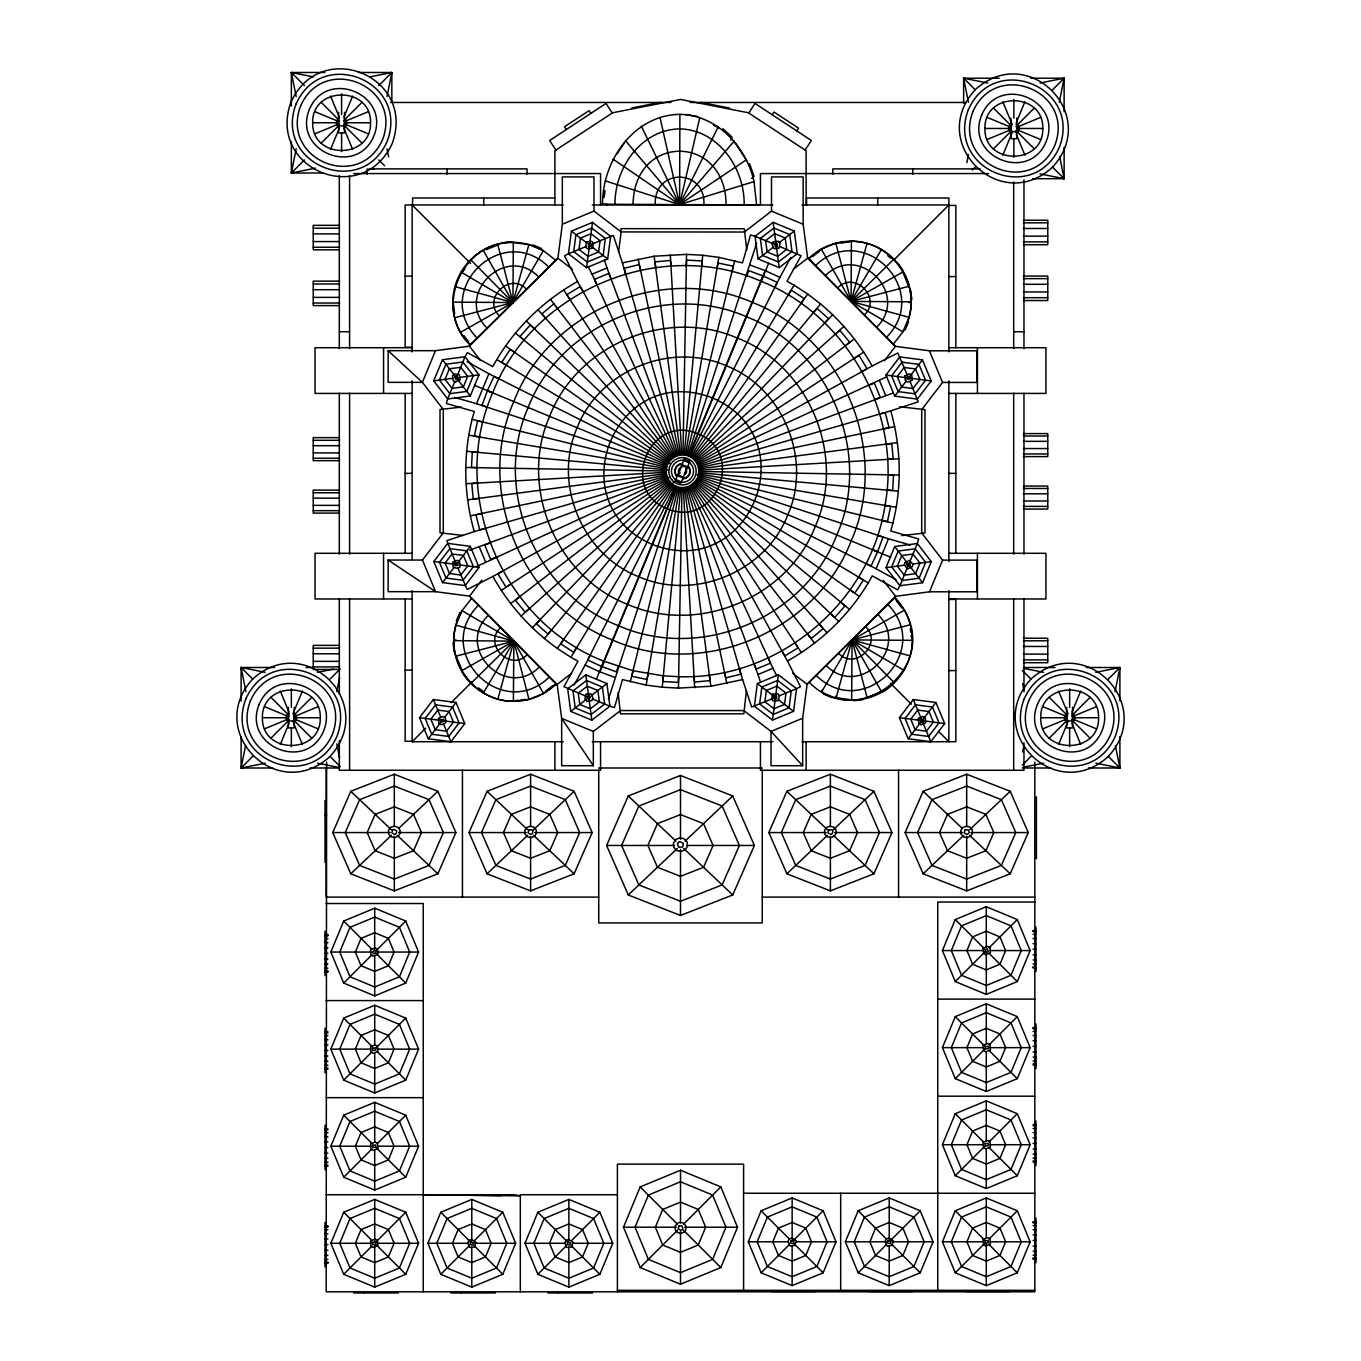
<?xml version="1.0" encoding="UTF-8"?>
<svg xmlns="http://www.w3.org/2000/svg" width="1361" height="1361" viewBox="0 0 1361 1361"><rect width="100%" height="100%" fill="white"/><g stroke="black" fill="none" stroke-linecap="round" stroke-linejoin="round"><path stroke-width="1.5" d="M679.905 114.358C717.196 115.158 746.287 146.699 754.045 181.591L679.581 204.592L679.905 114.358C633.784 114.97 602.14 160.955 602.583 204.218M821.295 249.114L851.05 301.41L909.046 317.351L902.955 331.829L851.05 301.41L851.425 241.254L835.841 243.211L821.295 249.114L808.774 258.607A60.156 60.156 0 0 1 902.955 331.829L893.309 344.214M460.63 332.288L512.927 302.55L513.335 242.394C461.94 240.029 432.56 309.627 470.106 344.809A60.156 60.156 0 0 1 543.362 250.662L555.764 260.308M851.663 700.081L852.071 639.925L904.367 610.187C939.43 669.017 856.307 731.912 809.234 682.167M456.156 624.665C444.69 661.259 475.159 701.715 513.386 701.289L513.88 641.133L462.025 610.647L471.689 598.262M690.163 485.333L787.458 660.97L800.472 686.676L796.542 688.666L793.582 711.31L772.504 720.071L754.368 706.189L757.328 683.545L775.447 697.427L751.663 707.074L742.579 679.598L710.85 686.267L678.458 688.105L682.014 487.357M682.984 455.118L686.522 254.371L654.148 256.225L622.419 262.877L613.335 235.402L589.534 245.048L607.669 258.93L610.63 236.287L592.494 222.404L571.399 231.166L568.456 253.809L564.526 255.8L577.54 281.506L674.835 457.143M470.311 546.339L447.667 543.379L433.785 561.515L442.546 582.61L465.19 585.57L479.072 567.435L470.311 546.339L456.428 564.475L446.765 540.674L474.257 531.607C463.148 492.614 462.791 450.457 474.274 411.498L446.34 403.485L448.024 397.633M590.249 654.93L587.867 660.119L601.851 666.516L604.216 661.327C501.665 621.841 448.296 493.362 492.699 392.853C532.168 290.301 660.646 236.916 761.173 281.319L763.147 275.96L748.737 270.635L746.747 275.994M618.251 666.482L616.261 671.841L601.851 666.516L603.825 661.157L633.018 670.735L663.317 675.839L663.011 681.538L678.356 682.388L678.663 676.689C777.386 680.279 870.377 603.076 885.007 505.39C902.003 413.608 847.597 315.395 760.765 281.149L763.147 275.96L777.131 282.356L774.749 287.545M686.335 265.786L686.642 260.087L701.987 260.938L701.681 266.637M916.974 544.842L918.658 538.99L890.723 530.977C902.207 492.019 901.85 449.862 890.74 410.869L918.233 401.801L910.033 381.522M1034.819 762.177L1034.819 1291.81L326.181 1291.81L326.623 762.177M608.622 705.832L614.474 707.516L622.487 679.581L646.169 685.11L662.263 687.22L680.806 487.289M684.192 455.186L702.735 255.256L718.829 257.365L742.511 262.894L750.523 234.96L756.376 236.644M604.199 197.294L604.965 190.642M607.567 204.626L605.101 204.235M615.002 204.286C614.628 167.998 641.167 129.431 679.854 128.904C718.54 129.805 744.79 168.577 744.178 204.899M633.103 204.371C633.92 133.191 725.804 133.735 726.076 204.813M655.27 204.473C653.671 167.862 705.798 168.169 703.909 204.711M618.575 251.887L621.177 231.914L593.974 211.074L593.974 176.896L562.331 176.896L562.331 224.225L557.908 258.199L469.443 346.17L435.469 350.679L388.14 350.679L388.14 382.356L422.403 382.356L443.278 409.508L443.278 532.832L422.454 560.034L388.14 560.034L388.14 591.678L435.605 591.678L469.579 596.118L557.159 684.413L561.668 718.37L561.668 765.716L593.328 765.716L593.328 731.452L620.497 710.561L743.821 710.561L771.024 731.401L802.65 765.716L771.024 765.716L771.024 731.401L802.65 718.251L807.09 684.277L895.555 596.305L929.512 591.797L976.858 591.797L976.858 560.12L942.595 560.12L921.72 532.968L921.72 409.644L942.544 382.441L976.858 382.441L976.858 350.798L929.393 350.798L895.419 346.357L807.668 258.199L803.16 224.225L803.16 176.896L771.5 176.896L771.5 211.159L744.331 232.033L621.007 231.914L621.007 228.648L744.331 228.767L746.73 250.016M607.669 258.93L586.591 267.692L592.494 222.404M746.423 690.588L743.821 713.827L620.497 713.827L618.098 692.596M772.504 720.071L775.209 699.316M775.702 695.539L778.407 674.784L796.542 688.666L778.968 695.964M908.791 317.793C920.206 281.183 889.652 240.778 851.425 241.254M646.169 685.11L679.598 487.136M685.4 455.34L718.829 257.365M312.673 122.745C311.754 85.777 371.451 85.777 370.532 122.745C371.451 159.713 311.754 159.713 312.673 122.745L337.46 122.745M262.418 717.74C261.499 680.789 321.196 680.789 320.277 717.74C321.196 754.709 261.499 754.709 262.418 717.74L287.222 717.74M984.939 128.461C984.02 91.493 1043.717 91.493 1042.798 128.461C1043.717 165.413 984.02 165.413 984.939 128.461L1009.743 128.461M1040.723 717.74C1039.804 680.789 1099.501 680.789 1098.582 717.74C1099.501 754.709 1039.804 754.709 1040.723 717.74L1065.51 717.74M322.761 173L291.356 173L296.171 148.876M272.506 767.995L241.101 767.995L245.524 745.896M387.017 96.614L391.849 72.49L358.351 72.49M336.779 691.626L339.587 677.557M966.837 162.622L968.454 154.593M1059.3 102.33L1064.115 78.206L1030.617 78.206M1022.621 751.918L1023.829 745.896M1115.084 691.626L1119.899 667.502L1086.401 667.502M633.018 670.735L631.861 676.315L646.917 679.445L648.074 673.848M716.924 268.627L718.081 263.03L733.137 266.161L731.98 271.741M605.288 180.877L679.581 204.592L699.826 117.522M630.279 681.81L678.407 486.898M686.573 455.578L734.719 260.666M452.771 302.142L512.927 302.55L528.902 244.555L543.362 250.662L512.927 302.55L454.727 317.725M911.207 301.802L851.05 301.41L866.991 243.398M836.181 695.76L835.654 697.666L850.965 699.775M836.096 697.921L852.071 639.925L910.271 624.75M497.837 699.129L513.88 641.133L455.884 625.107L462.025 610.647A60.156 60.156 0 0 0 556.071 684.022L543.532 693.481L528.97 699.367L513.386 701.289M608.384 699.282L677.251 486.558M687.747 455.918L756.614 243.194M454.557 397.412L476.503 403.707L488.888 373.731L467.078 361.703M910.424 545.063L888.478 538.769L876.11 568.745L896.099 579.769M730.823 140.217L732.065 137.104L722.776 128.666M330.519 149.472L339.229 128.478M343.976 117.012L352.669 96.019M435.469 350.679L422.403 382.356L388.14 350.679M280.281 744.484L288.974 723.474M292.938 713.93L302.414 691.014M433.717 380.842L442.444 359.729L465.088 356.735L479.004 374.836L470.294 395.949L447.65 398.96L433.717 380.842L452.584 378.341M447.65 398.96L454.914 381.352M465.088 356.735L456.36 377.848L479.004 374.836M330.859 952.054L343.704 921.04L374.717 908.195L405.731 921.04L418.576 952.054L405.731 983.067L374.717 995.912L343.704 983.067L330.859 952.054L370.855 952.054M330.859 1049.127L343.704 1018.113L374.717 1005.269L405.731 1018.113L418.576 1049.127L405.731 1080.141L374.717 1092.985L343.704 1080.141L330.859 1049.127L370.855 1049.127M330.859 1146.2L343.704 1115.186L374.717 1102.342L405.731 1115.186L418.576 1146.2L405.731 1177.214L374.717 1190.058L343.704 1177.214L330.859 1146.2L370.855 1146.2M330.859 1243.273L343.704 1212.26L374.717 1199.415L405.731 1212.26L418.576 1243.273L405.731 1274.287L374.717 1287.132L343.704 1274.287L330.859 1243.273L370.855 1243.273M596.373 679.207L676.111 486.132M688.479 456.173L765.137 270.601L779.887 277.355L790.928 257.331M676.502 486.302L599.861 671.875L585.111 665.121L574.07 685.144M688.887 456.343L768.625 263.268M427.932 1243.273L440.777 1212.26L471.791 1199.415L502.804 1212.26L515.649 1243.273L502.804 1274.287L471.791 1287.132L440.777 1274.287L427.932 1243.273L467.929 1243.273M525.006 1243.273L537.85 1212.26L568.864 1199.415L599.878 1212.26L612.722 1243.273L599.878 1274.287L568.864 1287.132L537.85 1274.287L525.006 1243.273L565.002 1243.273M1002.802 155.188L1012.295 132.272M1016.242 122.728L1024.935 101.718M885.994 567.639L894.704 546.527L917.348 543.515L931.281 561.634L922.554 582.746L899.91 585.74L885.994 567.639L904.861 565.138M623.491 1227.231L640.18 1186.911L680.5 1170.222L720.82 1186.911L737.509 1227.231L720.82 1267.533L680.5 1284.24L640.18 1267.533L623.491 1227.231L676.315 1227.231M899.91 585.74L917.348 543.515M929.512 591.797L942.595 560.12M748.278 1241.793L761.122 1210.78L792.136 1197.935L823.15 1210.78L835.994 1241.793L823.15 1272.79L792.136 1285.635L761.122 1272.79L748.278 1241.793L788.274 1241.793M942.424 950.573L955.269 919.56L986.283 906.715L1017.296 919.56L1030.141 950.573L1017.296 981.57L986.283 994.415L955.269 981.57L942.424 950.573L982.421 950.573M845.351 1241.793L858.196 1210.78L889.209 1197.935L920.223 1210.78L933.068 1241.793L920.223 1272.79L889.209 1285.635L858.196 1272.79L845.351 1241.793L887.27 1241.793M1058.586 744.484L1068.062 721.568M1072.026 712.024L1080.719 691.014M942.424 1047.647L955.269 1016.633L986.283 1003.789L1017.296 1016.633L1030.141 1047.647L1017.296 1078.644L986.283 1091.488L955.269 1078.644L942.424 1047.647L982.421 1047.647M942.424 1144.72L955.269 1113.706L986.283 1100.862L1017.296 1113.706L1030.141 1144.72L1017.296 1175.717L986.283 1188.561L955.269 1175.717L942.424 1144.72L982.421 1144.72M942.424 1241.793L955.269 1210.78L986.283 1197.935L1017.296 1210.78L1030.141 1241.793L1017.296 1272.79L986.283 1285.635L955.269 1272.79L942.424 1241.793L982.421 1241.793M905.082 329.974L908.655 321.502M456.292 620.939L459.882 612.484M332.747 832.558L350.781 791.302L394.316 774.222L437.851 791.302L455.884 832.558L437.851 873.796L394.316 890.877L350.781 873.796L332.747 832.558L390.148 832.558M469.035 832.558L487.068 791.302L530.603 774.222L574.121 791.302L592.154 832.558L574.121 873.796L530.603 890.877L487.068 873.796L469.035 832.558L526.418 832.558M606.615 845.47L628.255 795.964L680.5 775.464L732.745 795.964L754.385 845.47L732.745 894.96L680.5 915.46L628.255 894.96L606.615 845.47L674.393 845.47M768.846 832.558L786.879 791.302L830.397 774.222L873.932 791.302L891.965 832.558L873.932 873.796L830.397 890.877L786.879 873.796L768.846 832.558L826.229 832.558M905.116 832.558L923.149 791.302L966.684 774.222L1010.219 791.302L1028.253 832.558L1010.219 873.796L966.684 890.877L923.149 873.796L905.116 832.558L962.499 832.558M613.062 159.152L679.581 204.592L718.353 126.624M689.585 456.684L779.887 277.355M585.111 665.121L675.413 485.792M464.424 357.926L467.367 352.601L492.801 366.619C512.161 330.927 542.154 301.308 577.54 281.506M787.458 660.97C822.844 641.167 852.837 611.548 872.197 575.856L897.631 589.874L900.574 584.549M909.25 286.218L851.05 301.41L881.452 249.505M821.432 691.66L822.418 689.959M912.227 640.333L852.071 639.925L821.636 691.813A60.156 60.156 0 0 0 894.892 597.666L904.367 610.187M483.376 692.987L513.88 641.133L543.532 693.481M690.656 457.262L794.092 285.181L786.998 281.268L801.051 255.783L779.7 246.443M570.718 711.412L567.707 688.768L585.825 674.852L606.921 683.562L609.932 706.206L591.831 720.139L570.718 711.412L588.82 697.495L563.947 686.693L578 661.208L570.905 657.295L674.341 485.214M788.223 294.98L791.336 290.199L804.198 298.603L801.085 303.384M563.913 639.092L560.783 643.872L573.661 652.276L576.775 647.496M748.72 113.014L754.998 103.453L811.36 140.506L805.1 150.05M772.214 114.783L774.018 112.027L798.533 128.138L796.729 130.877M617.145 153.81L624.342 142.905M330.025 756.427C378.358 703.79 305.306 630.738 252.67 679.071C204.337 731.708 277.389 804.759 330.025 756.427L340.148 766.549M975.191 89.775C926.858 142.412 999.927 215.463 1052.546 167.131C1100.879 114.494 1027.827 41.442 975.191 89.775L963.622 78.206L963.622 103.334M1108.33 756.427C1156.663 703.79 1083.611 630.738 1030.975 679.071C982.642 731.708 1055.694 804.759 1108.33 756.427L1119.899 767.995L1088.494 767.995M691.66 457.925L807.685 294.061L794.092 285.181M457.891 567.996L467.18 589.483L492.886 576.469C508.725 604.828 530.875 629.565 557.312 648.414L673.338 484.55M442.546 582.61L454.115 567.503M481.828 580.109L469.579 596.118L556.802 684.77M419.494 717.672L433.376 699.537L456.02 702.497L464.781 723.593L450.899 741.728L428.256 738.768L419.494 717.672L464.781 723.593M428.256 738.768L442.138 720.632M444.452 717.621L456.02 702.497M884.395 360.767L895.419 346.357L808.043 257.858M885.926 375.041L899.808 356.905L922.452 359.865L931.213 380.961L917.331 399.096L894.687 396.136L885.926 375.041L906.681 377.763M894.687 396.136L906.256 381.029M922.452 359.865L908.57 378.001L897.818 352.992L872.112 366.007L696.475 463.301M899.4 717.672L913.282 699.537L935.926 702.497L944.704 723.593L930.805 741.728L908.161 738.768L899.4 717.672L944.704 723.593M908.161 738.768L935.926 702.497M462.587 271.928L464.952 268.883M864.388 314.935C882.404 298.45 854.419 270.09 837.695 287.903M876.569 327.252C910.458 294.469 858.74 242.088 825.532 275.568M886.487 337.324C932.846 290.471 863.044 219.75 815.596 265.514M478.477 605.169C432.049 651.953 501.75 722.776 549.266 677.115M488.395 615.257C454.438 647.989 506.071 700.456 539.347 667.026M500.559 627.608C482.509 644.059 510.443 672.453 527.2 654.675M692.63 458.674L820.564 303.928C841.353 321.264 858.876 342.377 872.112 366.007M544.434 638.547L673.661 482.253M625.362 140.523L679.581 204.592L734.26 141.034M813.283 312.724L817.093 308.471L828.56 318.695L824.766 322.965M540.232 619.51L536.438 623.78L547.905 634.005L551.698 629.752M693.532 459.474L832.677 314.731M532.321 627.744L671.466 483.002M291.356 141.595L291.356 173L304.439 159.9M321.145 143.194L338.668 125.671M344.52 119.819L362.06 102.279M378.749 85.59L391.849 72.49L391.849 101.803M241.101 736.59L241.101 767.995L252.738 756.359M270.89 738.206L288.43 720.667M294.265 714.831L311.805 697.291M329.957 679.139L340.148 668.949M972.349 169.972L975.259 167.063M993.411 148.91L1010.951 131.371M1016.786 125.535L1034.326 107.995M1052.478 89.843L1064.115 78.206L1064.115 111.704M412.128 590.674L412.128 741.728L425.619 728.237M451.103 702.752L472.097 681.759M893.411 260.444L948.872 204.967L801.969 204.967M343.704 983.067L371.978 954.793M376.078 950.676L405.731 921.04M343.704 1080.141L371.978 1051.866M376.078 1047.749L405.731 1018.113M343.704 1177.214L371.978 1148.939M377.49 1143.41L375.228 1142.032L370.566 1143.972L370.975 1149.007L373.237 1150.385L377.899 1148.446L377.49 1143.41L405.731 1115.186M343.704 1274.287L371.978 1246.013M376.078 1241.895L405.731 1212.26M440.777 1274.287L469.052 1246.013M474.53 1240.534L502.804 1212.26M1022.315 765.086L1031.043 756.359M1049.195 738.206L1066.735 720.667M1072.57 714.831L1090.11 697.291M1108.262 679.139L1119.899 667.502L1119.899 701M537.85 1274.287L566.125 1246.013M571.603 1240.534L599.878 1212.26M640.18 1267.533L677.54 1230.191M683.46 1224.271L720.82 1186.911M955.269 981.57L984.922 951.934M989.022 947.834L1017.296 919.56M761.122 1272.79L789.397 1244.515M793.497 1240.415L823.15 1210.78M955.269 1078.644L984.922 1049.008M989.022 1044.908L1017.296 1016.633M858.196 1272.79L886.47 1244.515M890.57 1240.415L920.223 1210.78M955.269 1175.717L984.922 1146.081M989.022 1141.981L1017.296 1113.706M955.269 1272.79L984.922 1243.154M989.022 1239.054L1017.296 1210.78M471.501 343.431L473.067 342.257M469.358 345.541L557.908 258.199L572.3 269.223M835.841 243.211L851.05 301.41L893.854 259.151M895.623 596.935L807.09 684.277L792.697 673.253M470.991 683.341L513.88 641.133L528.97 699.367M350.781 873.796L391.373 835.348M398.756 828.356L437.851 791.302M487.068 873.796L527.643 835.348M533.546 829.751L574.121 791.302M628.255 894.96L677.421 848.379M685.11 841.098L732.745 795.964M786.879 873.796L827.454 835.348M833.357 829.751L873.932 791.302M923.149 873.796L963.724 835.348M969.627 829.751L1010.219 791.302M694.382 460.341L843.956 326.402M521.042 616.074L670.616 482.134M835.433 334.023L839.822 330.383L849.655 342.206L845.266 345.847M519.732 596.628L515.343 600.269L525.159 612.093L529.548 608.452M751.629 178.274L754.028 176.386L749.571 163.626M755.066 236.27L773.167 222.336L794.28 231.064L797.291 253.707L779.173 267.624L758.06 258.913L755.066 236.27L774.409 244.265M758.06 258.913L773.15 247.311M779.19 242.666L794.28 231.064M793.293 269.257L807.668 258.199M695.148 461.277L854.317 338.889M510.681 603.586L669.85 481.199M557.159 684.413L571.535 673.355M591.848 695.165L606.921 683.562M812.755 256.395L818.999 251.649M811.343 261.55L810.152 260.002M474.189 256.497L481.522 250.951M545.829 690.946L553.161 685.417M883.476 691.524L890.809 685.978M641.354 126.25L679.581 204.592L746.423 159.781M695.845 462.264L863.725 352.108M501.273 590.368L669.153 480.212M854.164 358.368L859.046 355.425L867.008 368.593L862.108 371.536M502.872 570.94L497.99 573.883L505.935 587.05L510.834 584.107M851.05 301.41L903.33 271.673M461.532 670.803L513.88 641.133L453.723 640.657M492.886 576.469L668.523 479.174M476.384 566.652L669.816 477.252M697.019 464.39L886.777 376.759M588.581 695.607L586.965 697.138L589.075 699.367L590.538 696.679L588.581 695.607L585.825 674.852M562.331 224.225L593.974 211.074M586.03 246.511L568.456 253.809L586.591 267.692M588.292 266.841L592.018 274.19L607.006 267.964L604.403 260.104M869.067 385.248L874.323 383.053L880.227 397.259L874.953 399.454M490.045 543.022L484.771 545.217L490.675 559.422L495.931 557.227M760.578 682.371L757.992 674.512L772.98 668.285L776.706 675.634M757.328 683.545L778.407 674.784M314.867 133.82L337.783 124.327M345.422 121.163L368.321 111.67M987.133 139.52L1010.049 130.044M1017.688 126.879L1040.604 117.386M264.612 728.815L287.528 719.323M295.167 716.175L318.083 706.682M1042.917 728.815L1065.833 719.323M1073.472 716.175L1096.388 706.682M486.183 249.692L498.704 244.606M868.08 697.138L880.601 692.051M697.495 465.496L893.514 392.87M469.528 550.252L667.502 476.979M697.87 466.653L890.74 410.869M474.257 531.607L667.128 475.823M455.646 656.24L513.88 641.133M879.767 414.05L885.313 412.672L889.022 427.575L883.493 428.97M481.505 513.505L475.976 514.9L479.684 529.803L485.214 528.425M698.159 467.827L894.67 426.622M470.328 515.853L666.839 474.649M369.733 76.914L391.849 72.49M291.356 173L315.463 168.169M1040.008 83.021L1064.115 78.206M317.487 672.317L333.564 669.102M241.101 767.995L265.225 763.181M1095.775 672.317L1119.899 667.502M1023.421 767.196L1043.513 763.181M631.929 107.944L660.714 102.296M461.26 407.126L440.011 409.508L440.011 532.832L463.267 535.451M698.363 469.018L897.409 442.614M467.589 499.861L666.635 473.458M901.731 535.622L924.97 532.968L924.97 409.644L899.723 406.769M912.414 564.135L931.281 561.634M841.149 242.99L848.924 242.02M501.903 242.887L511.021 241.748M515.887 700.541L518.167 700.269M521.365 699.86L525.006 699.418M853.976 700.728L863.095 699.588M477.456 483.053L471.774 483.597L473.237 498.892L478.919 498.364M886.079 444.111L891.761 443.584L893.207 458.878L887.525 459.423M374.666 950.216L372.336 952.207L373.799 953.908L376.129 951.917L374.666 950.216L374.717 908.195M986.334 952.394L988.392 951.543L987.201 948.702L984.871 950.71L986.334 952.394L986.283 994.415M698.482 470.225L898.94 458.759M466.057 483.716L666.516 472.25M291.356 105.988L291.356 72.49L324.854 72.49M968.454 102.33L963.622 78.206L999.212 78.206M390.471 102.466L670.939 102.466M690.061 102.466L966.276 102.466M345.728 122.745L370.532 122.745M338.617 125.927L344.486 125.927M1018.011 128.461L1042.798 128.461M1010.883 131.626L1016.752 131.626M368.984 168.883L527.047 168.883L527.047 174.106M980.192 168.883L832.796 168.883L832.796 174.106M353.656 173.562L600.558 173.562L600.558 204.967M988.426 173.562L760.442 173.562L760.442 204.967L601.256 204.218M1032.71 178.699L1064.115 178.699L1064.115 147.294M554.88 198.008L412.57 198.008L412.57 204.967M563.182 204.967L405.153 204.967L405.153 347.276L412.128 347.276M592.256 204.967L772.895 204.967M948.872 205.426L955.847 205.426L955.847 347.718M1023.455 220.244L1047.749 220.244L1047.749 244.708L1023.455 244.708M1023.455 222.83L1047.749 222.83M339.569 225.331L313.251 225.331L313.251 249.812L339.569 249.812M313.251 228.172L339.569 228.172M1023.455 228.478L1047.749 228.478M313.251 233.905L339.569 233.905M1023.455 236.151L1047.749 236.151M313.251 241.577L339.569 241.577M1023.455 241.884L1047.749 241.884M313.251 247.226L339.569 247.226M405.153 276.113L412.128 276.113M1023.455 276.062L1047.749 276.062L1047.749 300.526L1023.455 300.526M948.872 276.572L955.847 276.572M1023.455 278.631L1047.749 278.631M339.569 281.149L313.251 281.149L313.251 305.613L339.569 305.613M313.251 283.973L339.569 283.973M1023.455 284.296L1047.749 284.296M313.251 289.706L339.569 289.706M1023.455 291.952L1047.749 291.952M313.251 297.379L339.569 297.379M1023.455 297.702L1047.749 297.702M313.251 303.044L339.569 303.044M339.314 331.744L349.59 331.744M1013.69 331.744L1023.965 331.744M412.128 347.718L315.054 347.718L315.054 393.414L412.128 393.414M948.872 347.718L1045.946 347.718L1045.946 393.414L948.872 393.414M1023.455 433.598L1047.749 433.598L1047.749 456.598L1023.455 456.598M1023.455 436.013L1047.749 436.013M339.569 437.647L313.251 437.647L313.251 460.647L339.569 460.647M313.251 440.301L339.569 440.301M1023.455 441.338L1047.749 441.338M313.251 445.693L339.569 445.693M1023.455 448.552L1047.749 448.552M313.251 452.907L339.569 452.907M1023.455 453.945L1047.749 453.945M313.251 458.215L339.569 458.215M405.153 473.356L412.128 473.356M948.872 473.356L955.847 473.356M1023.455 486.064L1047.749 486.064L1047.749 509.065L1023.455 509.065M1023.455 488.48L1047.749 488.48M339.569 490.096L313.251 490.096L313.251 513.097L339.569 513.097M313.251 492.767L339.569 492.767M1023.455 493.805L1047.749 493.805M313.251 498.16L339.569 498.16M1023.455 501.001L1047.749 501.001M313.251 505.373L339.569 505.373M1023.455 506.394L1047.749 506.394M313.251 510.681L339.569 510.681M412.128 553.298L315.054 553.298L315.054 598.976L412.128 598.976M948.872 553.298L1045.946 553.298L1045.946 598.976L948.872 598.976M948.872 599.435L955.847 599.435L955.847 741.728L801.969 741.728M1023.455 638.241L1047.749 638.241L1047.749 662.705L1023.455 662.705M1023.455 640.81L1047.749 640.81M339.569 645.369L313.251 645.369L313.251 669.442L339.569 669.442M1023.455 646.458L1047.749 646.458M313.251 648.159L339.569 648.159M313.251 653.79L339.569 653.79M1023.455 654.131L1047.749 654.131M1023.455 659.881L1047.749 659.881M313.251 661.344L339.569 661.344M313.251 666.907L339.569 666.907M241.101 701L241.101 667.502L274.599 667.502M306.004 667.502L314.374 667.502M1023.591 667.502L1054.996 667.502M405.153 670.122L412.128 670.122M948.872 670.582L955.847 670.582M295.49 717.74L320.277 717.74M1073.778 717.74L1098.582 717.74M288.362 720.922L294.231 720.922M1066.667 720.922L1072.536 720.922M412.128 741.269L405.153 741.269L405.153 598.976M412.128 741.728L563.182 741.728M592.256 741.728L772.895 741.728M310.189 767.995L338.753 767.995M598.738 767.995L762.262 767.995M1022.247 767.995L1050.811 767.995M325.041 815.001L326.623 815.001M398.501 832.558L455.884 832.558M534.771 832.558L592.154 832.558M834.582 832.558L891.965 832.558M970.852 832.558L1028.253 832.558M686.607 845.47L754.385 845.47M598.738 897.103L326.181 897.103L326.181 767.995M762.262 897.103L1034.819 897.103M1034.819 902.037L937.746 902.037L937.746 1290.33M326.181 903.517L423.254 903.517L423.254 1291.81M1033.084 930.499L1035.959 930.499M1033.084 931.094L1035.959 931.094M1033.084 931.639L1035.959 931.639M325.041 934.65L327.916 934.65M1033.084 934.378L1035.959 934.378M325.041 935.245L327.916 935.245M325.041 935.79L327.916 935.79M325.041 938.546L327.916 938.546M1033.084 938.512L1035.959 938.512M325.041 941.523L326.181 941.523M325.041 942.663L327.916 942.663M1033.084 943.615L1035.959 943.615M325.041 947.766L327.916 947.766M1033.084 949.229L1035.959 949.229M990.145 950.573L1030.141 950.573M378.579 952.054L418.576 952.054M325.041 953.38L327.916 953.38M1033.084 954.844L1035.959 954.844M325.041 959.012L327.916 959.012M1033.084 959.947L1035.959 959.947M1034.819 961.104L1035.959 961.104M325.041 964.115L327.916 964.115M1033.084 964.081L1035.959 964.081M1033.084 966.82L1035.959 966.82M1033.084 967.365L1035.959 967.365M1033.084 967.96L1035.959 967.96M325.041 968.232L327.916 968.232M325.041 970.988L327.916 970.988M325.041 971.533L327.916 971.533M325.041 972.111L327.916 972.111M937.746 999.11L1034.819 999.11M326.181 1000.59L423.254 1000.59M1033.084 1027.572L1035.959 1027.572M1033.084 1028.167L1035.959 1028.167M1033.084 1028.712L1035.959 1028.712M1033.084 1031.451L1035.959 1031.451M325.041 1031.723L327.916 1031.723M325.041 1032.863L327.916 1032.863M1033.084 1035.585L1035.959 1035.585M325.041 1035.619L327.916 1035.619M325.041 1038.596L326.181 1038.596M325.041 1039.736L327.916 1039.736M1033.084 1040.689L1035.959 1040.689M325.041 1044.84L327.916 1044.84M1033.084 1046.303L1035.959 1046.303M990.145 1047.647L1030.141 1047.647M378.579 1049.127L418.576 1049.127M325.041 1050.454L327.916 1050.454M1033.084 1051.917L1035.959 1051.917M325.041 1056.085L327.916 1056.085M1033.084 1057.038L1035.959 1057.038M1034.819 1058.178L1035.959 1058.178M325.041 1061.189L327.916 1061.189M1033.084 1061.155L1035.959 1061.155M1033.084 1063.894L1035.959 1063.894M1033.084 1065.034L1035.959 1065.034M325.041 1065.306L327.916 1065.306M325.041 1068.062L327.916 1068.062M325.041 1069.185L327.916 1069.185M937.746 1096.183L1034.819 1096.183M326.181 1097.664L423.254 1097.664M1033.084 1124.645L1035.959 1124.645M1033.084 1125.785L1035.959 1125.785M1033.084 1128.524L1035.959 1128.524M325.041 1128.796L327.916 1128.796M325.041 1129.936L327.916 1129.936M325.041 1132.692L327.916 1132.692M1033.084 1132.658L1035.959 1132.658M325.041 1135.669L326.181 1135.669M325.041 1136.809L327.916 1136.809M1033.084 1137.762L1035.959 1137.762M325.041 1141.913L327.916 1141.913M1033.084 1143.376L1035.959 1143.376M990.145 1144.72L1030.141 1144.72M378.579 1146.2L418.576 1146.2M325.041 1147.527L327.916 1147.527M1033.084 1148.99L1035.959 1148.99M325.041 1153.158L327.916 1153.158M1033.084 1154.111L1035.959 1154.111M1034.819 1155.251L1035.959 1155.251M325.041 1158.262L327.916 1158.262M1033.084 1158.228L1035.959 1158.228M1033.084 1160.967L1035.959 1160.967M1033.084 1162.107L1035.959 1162.107M325.041 1162.379L327.916 1162.379M325.041 1165.135L327.916 1165.135M325.041 1166.258L327.916 1166.258M743.599 1193.257L1034.819 1193.257M326.181 1194.737L514.611 1194.737L520.327 1195.877L423.254 1194.737M617.401 1194.737L520.327 1194.737L520.327 1291.81M1033.084 1221.719L1035.959 1221.719M1033.084 1222.314L1035.959 1222.314M1033.084 1222.858L1035.959 1222.858M1033.084 1225.615L1035.959 1225.615M325.041 1225.87L327.916 1225.87M325.041 1226.465L327.916 1226.465M325.041 1227.01L327.916 1227.01M684.685 1227.231L737.509 1227.231M325.041 1229.766L327.916 1229.766M1033.084 1229.732L1035.959 1229.732M325.041 1232.743L326.181 1232.743M325.041 1233.883L327.916 1233.883M1033.084 1234.835L1035.959 1234.835M325.041 1238.986L327.916 1238.986M1033.084 1240.449L1035.959 1240.449M795.998 1241.793L835.994 1241.793M893.071 1241.793L933.068 1241.793M990.145 1241.793L1030.141 1241.793M378.579 1243.273L418.576 1243.273M473.73 1243.273L515.649 1243.273M572.726 1243.273L612.722 1243.273M325.041 1244.6L327.916 1244.6M1033.084 1246.081L1035.959 1246.081M325.041 1250.232L327.916 1250.232M1033.084 1251.184L1035.959 1251.184M1034.819 1252.324L1035.959 1252.324M325.041 1255.335L327.916 1255.335M1033.084 1255.301L1035.959 1255.301M1033.084 1258.04L1035.959 1258.04M1033.084 1258.585L1035.959 1258.585M1033.084 1259.18L1035.959 1259.18M325.041 1259.452L327.916 1259.452M325.041 1262.208L327.916 1262.208M325.041 1262.753L327.916 1262.753M325.041 1263.331L327.916 1263.331M617.401 1290.33L1034.819 1290.33M771.194 1291.47L815.749 1291.47M868.267 1291.47L912.823 1291.47M965.34 1291.47L1009.896 1291.47M353.775 1292.95L398.331 1292.95M450.848 1292.95L495.404 1292.95M547.922 1292.95L592.477 1292.95M908.944 302.482L910.917 302.482M454.013 639.959L455.969 639.976M428.97 1194.737L501.205 1195.638M465.734 467.486L666.499 471.025M698.499 471.45L899.247 474.989M686.522 254.371L702.735 255.256M887.831 474.785L893.531 475.108L892.68 490.453L886.998 490.147M478 452.345L472.301 452.022L471.467 467.367L477.167 467.691M663.317 675.839L678.663 676.689M662.263 687.22L678.458 688.105M698.431 472.658L898.362 491.185M466.636 451.291L668.574 470.004M910.458 378.256L931.213 380.961M433.785 561.515L454.54 564.22M460.205 564.968L479.072 567.435M513.335 242.394L529.344 244.81M685.791 114.562L697.444 116.417M468.728 435.197L666.72 468.626M698.278 473.849L896.253 507.279M700.643 102.364L729.428 108.012M963.622 78.206L987.746 83.021M1040.008 173.885L1064.115 178.699L1059.692 156.6M296.171 96.614L291.356 72.49L313.455 76.914M369.733 168.577L373.765 169.376M1023.421 668.302L1043.513 672.317M1095.775 763.181L1119.899 767.995L1119.899 736.59M245.916 691.626L241.101 667.502L265.225 672.317M317.487 763.181L339.587 767.604M483.121 422.046L477.541 420.889L474.411 435.928L479.991 437.085M885.007 505.39L890.587 506.547L887.457 521.586L881.877 520.429M472.029 419.307L666.958 467.435M696.917 474.768L892.969 523.168M454.931 286.593L512.927 302.55L497.752 244.351M867.246 698.125L852.071 639.925L910.067 655.883M476.503 403.707L667.298 466.262M697.7 476.214L888.478 538.769M750.302 265.14L765.528 270.771M752.446 302.431C663.096 262.962 548.891 310.41 513.812 401.563C474.343 490.913 521.79 605.118 612.943 640.214M746.526 316.79C664.763 280.672 560.273 324.088 528.17 407.5C492.053 489.245 535.468 593.753 618.864 625.856M737.662 338.226C667.247 307.127 577.251 344.52 549.606 416.347C518.507 486.762 555.883 576.758 627.727 604.42M726.298 365.769C670.446 341.101 599.061 370.753 577.132 427.728C552.481 483.563 582.134 554.948 639.092 576.877M712.926 398.144C615.955 359.916 556.802 503.162 652.463 544.502M698.159 433.87C649.758 412.723 618.013 489.603 667.23 508.759M877.641 535.213L882.983 537.187L877.658 551.613L872.299 549.623L877.488 552.005L871.091 565.989L865.902 563.607M487.357 407.262L482.015 405.289L487.34 390.862L492.699 392.853L487.51 390.471L493.907 376.487L499.096 378.868M666.839 508.606C715.24 529.752 746.985 452.873 697.768 433.717M652.072 544.332C749.043 582.559 808.196 439.314 712.518 397.973M638.7 576.707C694.552 601.375 765.92 571.722 787.849 514.747C812.517 458.912 782.864 387.528 725.889 365.599M627.336 604.25C697.751 635.349 787.747 597.972 815.392 526.129C846.491 455.714 809.115 365.718 737.271 338.055M618.472 625.686C700.235 661.803 804.725 618.387 836.828 534.975C872.945 453.23 829.529 348.722 746.117 316.62M612.552 640.044C701.902 679.513 816.107 632.065 851.186 540.912C890.655 451.563 843.208 337.358 752.055 302.261M599.469 671.705L614.696 677.336M771.5 211.159L803.16 224.225M683.63 460.579L689.21 462.876M681.963 464.594L687.56 466.908M681.64 465.394L687.22 467.708M474.649 385.384L666.822 464.764M698.176 477.711L890.553 557.159M677.778 474.768L683.358 477.082M677.438 475.567L683.018 477.881M675.771 479.599L681.368 481.896M592.341 698.942L609.932 706.206M593.328 731.452L561.668 718.37L593.328 765.716M987.133 117.386L1010.049 126.879M1017.688 130.044L1040.604 139.52M314.867 111.67L337.783 121.163M345.422 124.327L368.321 133.82M1042.917 706.682L1065.833 716.175M1073.472 719.323L1096.388 728.815M264.612 706.682L287.528 716.175M295.167 719.323L318.083 728.815M533.053 244.963L541.525 248.536M823.473 693.94L831.945 697.512M713.521 125.212L718.982 127.9M488.888 373.731L668.217 464.033M696.781 478.443L876.11 568.745M461.039 272.132L512.927 302.55L483.206 250.254M881.792 692.222L852.071 639.925L903.959 670.344M496.731 359.525L669.782 463.557M696.186 479.514L868.267 582.95M514.917 352.533L510.137 349.42L501.733 362.281L506.513 365.411M858.485 577.064L863.265 580.194L854.861 593.056L850.081 589.942M557.312 648.414L570.905 657.295M388.14 560.034L435.605 591.678L422.454 560.034M505.594 345.932L669.476 461.957M695.522 480.518L859.403 596.543M807.685 294.061L820.564 303.928M571.399 231.166L586.523 242.734M778.475 699.741L793.582 711.31M887.746 255.8L890.792 258.165M548.857 267.113C502.022 220.754 431.284 290.539 477.013 337.987M538.786 277.049C506.02 243.143 453.621 294.827 487.068 328.069M526.452 289.212C509.984 271.196 481.624 299.182 499.419 315.905M838.546 653.263C855.014 671.279 883.374 643.294 865.579 626.57M826.212 665.427C858.978 699.333 911.377 647.649 877.913 614.406M816.141 675.362C862.976 721.721 933.714 651.936 887.984 604.488M478.613 687.883L483.189 691.439M515.462 333.054L670.207 460.988M694.79 481.488L849.536 609.422M534.499 328.852L530.246 325.058L520.004 336.524L524.274 340.335M840.724 602.14L844.994 605.951L834.752 617.418L830.499 613.624M923.149 791.302L962.244 828.356M969.627 835.348L1010.219 873.796M786.879 791.302L827.454 829.751M833.357 835.348L873.932 873.796M628.255 795.964L675.89 841.098M683.579 848.379L732.745 894.96M487.068 791.302L527.643 829.751M533.546 835.348L574.121 873.796M350.781 791.302L391.373 829.751M397.276 835.348L437.851 873.796M526.265 320.941L671.007 460.086M693.991 482.389L838.733 621.535M993.411 107.995L1010.951 125.535M1016.786 131.371L1034.326 148.91M1052.478 167.063L1064.115 178.699M1022.315 670.412L1031.043 679.139M1049.195 697.291L1066.735 714.831M1072.57 720.667L1090.11 738.206M291.356 72.49L304.439 85.59M321.145 102.279L338.668 119.819M344.52 125.671L362.06 143.194M378.749 159.9L384.568 165.719M470.6 263.439L412.128 204.967L412.128 351.887M890.4 683.256L911.394 704.249M938.392 731.231L948.872 741.728L948.872 590.674M955.269 919.56L984.922 949.195M989.022 953.295L1017.296 981.57M955.269 1016.633L984.922 1046.269M989.022 1050.369L1017.296 1078.644M955.269 1113.706L983.544 1141.981M989.022 1147.442L1017.296 1175.717M955.269 1210.78L984.922 1240.415M989.022 1244.515L1017.296 1272.79M858.196 1210.78L886.47 1239.054M891.948 1244.515L920.223 1272.79M241.101 667.502L252.738 679.139M270.89 697.291L288.43 714.831M294.265 720.667L311.805 738.206M761.122 1210.78L789.397 1239.054M793.497 1243.154L823.15 1272.79M640.18 1186.911L677.54 1224.271M683.46 1230.191L720.82 1267.533M343.704 921.04L371.978 949.315M376.078 953.415L405.731 983.067M343.704 1018.113L371.978 1046.388M377.456 1051.866L405.731 1080.141M537.85 1212.26L567.503 1241.895M571.603 1246.013L599.878 1274.287M343.704 1115.186L371.978 1143.461M376.078 1147.561L405.731 1177.214M440.777 1212.26L470.43 1241.895M474.53 1246.013L502.804 1274.287M343.704 1212.26L371.978 1240.534M376.078 1244.634L405.731 1274.287M852.071 639.925L894.313 682.746M470.685 259.73L512.927 302.55M537.935 309.679L671.892 459.252M693.106 483.223L827.063 632.797M557.381 308.369L553.74 303.962L541.916 313.796L545.557 318.185M819.441 624.291L823.082 628.68L811.258 638.513L807.617 634.124M894.704 546.527L908.638 564.628M909.794 566.142L922.554 582.746M883.272 580.33L895.555 596.305M550.422 299.301L672.81 458.47M692.188 484.006L814.576 643.175M469.443 346.17L480.501 360.546M442.444 359.729L470.294 395.949M897.086 262.656L902.649 269.971M896.287 600.575L901.833 607.908M463.982 335.657L468.711 341.9M462.23 672.487L467.759 679.82M612.28 113.014L606.002 103.453L549.64 140.506L555.9 150.05M590.878 113.405L589.058 110.649L564.543 126.76L566.363 129.516M563.641 289.91L673.797 457.772M691.184 484.703L801.34 652.565M734.617 142.088L746.594 160.53M583.069 291.509L580.126 286.627L566.959 294.571L569.919 299.454M795.079 643.021L798.039 647.904L784.872 655.849L781.929 650.966M592.018 274.19L675.924 456.598M689.074 485.877L772.98 668.285M929.393 350.798L942.544 382.441M879.427 380.485L885.654 395.456M913.282 699.537L930.805 741.728M610.987 278.665L608.792 273.391L594.604 279.294L596.781 284.568M768.199 657.907L770.394 663.181L756.206 669.085L754.011 663.811M479.344 547.02L485.571 561.991M433.376 699.537L440.675 717.128M443.601 724.154L450.899 741.728M1002.802 101.718L1012.295 124.634M1016.242 134.178L1024.935 155.188M1058.586 691.014L1068.062 713.93M1072.026 723.474L1080.719 744.484M330.519 96.019L339.229 117.012M343.976 128.478L352.669 149.472M280.281 691.014L288.974 712.024M292.938 721.568L302.414 744.484M903.177 272.846L908.995 287.154M455.901 655.287L461.702 669.612M607.006 267.964L677.046 456.139M687.951 486.336L757.992 674.512M622.419 262.877L678.186 455.748M686.812 486.728L742.579 679.598M640.504 270.124L639.126 264.595L624.206 268.304L625.584 273.85M739.414 668.625L740.792 674.171L725.872 677.88L724.494 672.351M659.966 117.335L679.581 204.592M638.156 258.947L679.377 455.459M685.621 487.017L726.842 683.528M1115.476 745.896L1119.899 767.995M1022.621 683.579L1023.829 689.602M387.017 148.876L388.634 156.906M336.779 743.872L339.587 757.941M773.167 222.336L779.173 267.624M654.148 256.225L680.568 455.255M684.43 487.221L710.85 686.267M589.075 699.384L591.831 720.139M910.713 290.369L911.853 299.488M910.322 628.697L910.781 632.355M911.172 635.536L911.462 637.816M453.536 304.66L454.676 313.779M453.06 642.97L454.183 652.089M754.045 181.591L756.597 204.95M670.956 266.093L670.412 260.41L655.117 261.856L655.662 267.539M709.336 674.937L709.881 680.619L694.569 682.065L694.042 676.383M670.31 254.677L681.776 455.135M683.222 487.34L694.688 687.798M1072.536 707.363L1072.536 727.948L1066.667 727.948L1066.667 707.363M1069.644 688.819L1069.644 707.414M1069.644 728.084L1069.644 746.679M1036.401 796.814L1036.401 858.757M1035.959 926.943L1035.959 971.516M1035.959 1024.016L1035.959 1068.589M1035.959 1121.09L1035.959 1165.662M1035.959 1218.163L1035.959 1262.736M1023.965 179.89L1023.965 348.688M1023.965 393.176L1023.965 554.182M1023.965 598.687L1023.965 691.898M1023.965 742.749L1023.965 770.275L760.442 770.275L760.442 741.728M1016.752 118.067L1016.752 138.652L1010.883 138.652L1010.883 118.067M1013.877 99.523L1013.877 118.118M1013.877 138.788L1013.877 157.383M1013.69 182L1013.69 348.688M1013.69 393.176L1013.69 554.182M1013.69 598.687L1013.69 770.275M986.283 906.715L986.283 946.695M986.283 1003.789L986.283 1043.768M986.283 1051.509L986.283 1091.488M986.283 1100.862L986.283 1140.841M986.283 1148.582L986.283 1188.561M986.283 1197.935L986.283 1237.915M986.283 1243.716L986.283 1285.635M977.436 347.718L977.436 393.414M977.436 553.298L977.436 598.976M966.684 774.222L966.684 826.62M966.684 836.505L966.684 890.877M955.847 393.414L955.847 553.298M948.872 351.887L948.872 198.008L806.58 198.008L806.58 204.967M948.872 380.944L948.872 561.6M912.738 168.883L912.738 174.106M898.549 770.122L898.549 897.103M889.209 1197.935L889.209 1239.854M889.209 1245.655L889.209 1285.635M877.726 198.008L877.726 204.967M840.673 1193.257L840.673 1290.33M830.397 774.222L830.397 826.62M830.397 836.505L830.397 890.877M806.12 204.967L806.12 150.731L748.346 112.759L680.5 99.455L612.654 112.759L554.88 150.731L554.88 204.967M806.12 741.728L806.12 770.275M802.65 718.251L802.65 765.716M792.136 1197.935L792.136 1239.854M792.136 1245.655L792.136 1285.635M762.262 770.122L762.262 922.928L598.738 922.928L598.738 770.122M743.599 1290.33L743.599 1164.131L617.401 1164.131L617.401 1291.81M680.5 775.464L680.5 839.295M680.5 849.57L680.5 915.46M680.5 1170.222L680.5 1223.029M680.5 1231.416L680.5 1284.24M600.558 741.728L600.558 770.275L339.314 770.275L339.314 740.622M568.864 1199.415L568.864 1241.334M568.864 1247.135L568.864 1287.132M558.333 1291.81L558.333 1292.95M554.88 741.728L554.88 770.275M530.603 774.222L530.603 826.62M530.603 836.505L530.603 890.877M483.733 198.008L483.733 204.967M471.791 1199.415L471.791 1241.334M471.791 1247.135L471.791 1287.132M462.451 770.122L462.451 897.103M461.26 1291.81L461.26 1292.95M447.106 168.883L447.106 174.106M412.128 380.944L412.128 559.524M405.153 393.414L405.153 553.298M394.316 774.222L394.316 826.62M394.316 836.505L394.316 890.877M383.564 347.718L383.564 393.414M383.564 553.298L383.564 598.976M374.717 955.915L374.717 995.912M374.717 1005.269L374.717 1045.248M374.717 1052.989L374.717 1092.985M374.717 1102.342L374.717 1142.321M374.717 1150.062L374.717 1190.058M374.717 1199.415L374.717 1241.334M374.717 1245.213L374.717 1287.132M367.164 168.883L367.164 174.106M364.187 1291.81L364.187 1292.95M349.59 175.671L349.59 348.688M349.59 393.176L349.59 554.182M349.59 598.687L349.59 770.275M344.486 112.351L344.486 132.936L338.617 132.936L338.617 112.351M341.594 93.807L341.594 114.477M341.594 133.072L341.594 151.683M339.314 175.671L339.314 348.688M339.314 393.176L339.314 554.182M339.314 598.687L339.314 694.008M325.041 800.523L325.041 862.466M325.041 931.094L325.041 975.667M325.041 1028.184L325.041 1072.74M325.041 1125.258L325.041 1169.814M325.041 1222.331L325.041 1266.887M294.231 707.363L294.231 727.948L288.362 727.948L288.362 707.363M291.356 688.819L291.356 707.414M291.356 728.084L291.356 746.679M688.411 461.906A11.041 11.041 0 0 1 692.307 476.316A11.041 11.041 0 0 1 678.288 481.437M676.587 480.569A11.041 11.041 0 0 1 684.889 460.46M688.309 466.772A7.315 7.315 0 0 1 683.46 478.494M676.689 475.704A7.315 7.315 0 0 1 681.538 463.982M685.502 470.838A3.028 3.028 0 0 1 684.345 473.628M680.109 473.084A3.028 3.028 0 0 1 680.653 468.847M685.791 468.711A4.151 4.151 0 0 1 685.025 474.53M679.207 473.764A4.151 4.151 0 0 1 681.946 467.129M688.615 466.534A7.724 7.724 0 0 1 683.511 478.885M676.383 475.942A7.724 7.724 0 0 1 681.487 463.591M293.466 715.631A2.977 2.977 0 0 1 293.466 719.867M289.23 719.867A2.977 2.977 0 0 1 289.23 715.631M293.908 713.317A5.121 5.121 0 0 1 293.908 722.181M288.787 722.181A5.121 5.121 0 0 1 288.787 713.317M295.762 718.931A4.576 4.576 0 0 1 293.636 721.704M289.059 721.704A4.576 4.576 0 0 1 286.78 717.74M286.933 716.566A4.576 4.576 0 0 1 289.059 713.793M293.636 713.793A4.576 4.576 0 0 1 295.762 716.566M1074.22 717.74A4.576 4.576 0 0 1 1071.941 721.704M1067.364 721.704A4.576 4.576 0 0 1 1065.238 718.931M1065.238 716.566A4.576 4.576 0 0 1 1067.364 713.793M1071.941 713.793A4.576 4.576 0 0 1 1074.067 716.566M1072.213 713.317A5.121 5.121 0 0 1 1072.213 722.181M1067.092 722.181A5.121 5.121 0 0 1 1067.092 713.317M1018.283 129.635A4.576 4.576 0 0 1 1016.157 132.408M1011.58 132.408A4.576 4.576 0 0 1 1009.454 129.635M1009.454 127.271A4.576 4.576 0 0 1 1011.58 124.497M1016.157 124.497A4.576 4.576 0 0 1 1018.283 127.271M1016.429 124.021A5.121 5.121 0 0 1 1016.429 132.885M1011.308 132.885A5.121 5.121 0 0 1 1011.308 124.021M1071.77 715.631A2.977 2.977 0 0 1 1071.77 719.867M1067.534 719.867A2.977 2.977 0 0 1 1067.534 715.631M346.17 122.745A4.576 4.576 0 0 1 343.891 126.709M339.314 126.709A4.576 4.576 0 0 1 337.647 125.025M337.188 121.554A4.576 4.576 0 0 1 338.362 119.513M344.826 119.513A4.576 4.576 0 0 1 346.017 121.554M344.163 118.305A5.121 5.121 0 0 1 344.163 127.168M339.042 127.168A5.121 5.121 0 0 1 339.042 118.305M1015.986 126.352A2.977 2.977 0 0 1 1015.986 130.571M1011.767 130.571A2.977 2.977 0 0 1 1011.767 126.352M343.704 120.636A2.977 2.977 0 0 1 343.704 124.855M339.484 124.855A2.977 2.977 0 0 1 339.484 120.636M575.941 234.636L573.713 251.615L587.323 262.044L603.144 255.46L605.356 238.481L591.763 228.07L575.941 234.636M580.466 238.107L578.986 249.437L588.054 256.378L598.602 251.989L600.082 240.676L591.014 233.735L580.466 238.107M761.854 687.016L759.642 703.994L773.235 714.406L789.057 707.839L791.268 690.861L777.675 680.432L761.854 687.016M766.379 690.486L764.916 701.8L773.984 708.741L784.514 704.369L785.995 693.038L776.927 686.097L766.379 690.486M452.584 375.789L453.247 380.808L455.578 382.067L460.137 379.889L459.474 374.887L454.506 373.969L452.584 375.789M454.693 376.946L456.02 379.702L458.028 378.749L456.701 375.976L454.693 376.946M904.861 562.586L904.367 565.206L907.855 568.864L912.414 566.686L912.891 564.066L909.42 560.409L904.861 562.586M906.97 563.726L907.26 565.938L910.305 565.53L910.016 563.335L906.97 563.726M291.067 101.82C266.552 168.934 362.009 208.471 392.138 143.671C416.653 76.556 321.196 37.019 291.067 101.82M296.12 103.912C273.221 163.66 361.005 200.033 387.068 141.578C409.984 81.813 322.183 45.457 296.12 103.912M300.662 105.784C280.06 159.577 359.066 192.309 382.526 139.707C403.145 85.913 324.122 53.181 300.662 105.784M309.389 109.407C292.309 151.088 356.412 177.628 373.816 136.083C390.879 94.402 326.793 67.863 309.389 109.407M245.865 698.908C222.966 758.672 310.767 795.028 336.83 736.59C359.729 676.825 271.945 640.47 245.865 698.908M250.424 700.796C229.805 754.572 308.828 787.304 332.271 734.702C352.89 680.925 273.884 648.193 250.424 700.796M259.134 704.403C242.071 746.083 306.157 772.64 323.561 731.095C340.624 689.415 276.538 662.858 259.134 704.403M968.386 109.612C945.487 169.376 1033.288 205.749 1059.351 147.294C1082.25 87.529 994.466 51.174 968.386 109.612M972.945 111.5C952.326 165.293 1031.349 198.008 1054.809 145.406C1075.411 91.629 996.405 58.897 972.945 111.5M981.655 115.107C964.592 156.787 1028.678 183.344 1046.082 141.799C1063.162 100.119 999.059 73.562 981.655 115.107M1024.17 698.908C1001.271 758.672 1089.055 795.028 1115.135 736.59C1138.034 676.825 1050.233 640.47 1024.17 698.908M1028.729 700.796C1008.11 754.572 1087.116 787.304 1110.576 734.702C1131.195 680.925 1052.172 648.193 1028.729 700.796M1037.439 704.403C1020.376 746.083 1084.462 772.64 1101.866 731.095C1118.929 689.415 1054.843 662.858 1037.439 704.403M452.754 562.229L453.162 567.265L458.079 568.439L460.086 566.72L459.695 561.685L457.432 560.29L452.754 562.229M454.812 563.488L454.982 565.7L458.045 565.461L457.874 563.233L454.812 563.488M370.566 949.825L370.975 954.861L373.237 956.239L377.899 954.299L377.49 949.263L375.228 947.885L370.566 949.825M438.48 718.404L438.871 723.44L441.134 724.818L445.813 722.878L445.404 717.842L443.142 716.464L438.48 718.404M440.522 719.646L440.692 721.874L443.754 721.619L443.584 719.408L440.522 719.646M370.566 1046.898L370.975 1051.934L373.237 1053.312L377.899 1051.372L377.49 1046.337L375.228 1044.959L370.566 1046.898M372.608 1048.157L372.795 1050.369L375.857 1050.131L375.67 1047.902L372.608 1048.157M372.608 1145.23L372.795 1147.442L375.857 1147.204L375.67 1144.975L372.608 1145.23M370.566 1241.045L370.975 1246.081L373.237 1247.459L377.899 1245.519L377.49 1240.483L375.228 1239.105L370.566 1241.045M372.608 1242.304L372.795 1244.515L375.857 1244.277L375.67 1242.049L372.608 1242.304M904.895 375.755L905.303 380.791L907.566 382.186L912.227 380.246L911.836 375.211L909.573 373.816L904.895 375.755M906.953 377.014L907.124 379.243L910.186 378.987L910.016 376.776L906.953 377.014M918.386 718.404L918.777 723.44L921.057 724.818L925.718 722.878L925.31 717.842L923.047 716.464L918.386 718.404M920.427 719.646L920.614 721.874L923.66 721.619L923.49 719.408L920.427 719.646M983.101 948.311L983.51 953.346L985.772 954.724L990.434 952.785L990.025 947.749L987.763 946.371L983.101 948.311M983.101 1045.384L983.51 1050.42L985.772 1051.798L990.434 1049.875L990.025 1044.823L987.763 1043.445L983.101 1045.384M985.143 1046.643L985.33 1048.855L988.392 1048.616L988.205 1046.388L985.143 1046.643M983.101 1142.457L983.51 1147.493L985.772 1148.871L990.434 1146.949L990.025 1141.913L987.763 1140.518L983.101 1142.457M985.143 1143.716L985.33 1145.928L988.392 1145.69L988.205 1143.461L985.143 1143.716M983.101 1239.531L983.51 1244.566L985.772 1245.944L990.434 1244.022L990.025 1238.986L987.763 1237.591L983.101 1239.531M985.143 1240.79L985.33 1243.001L988.392 1242.763L988.205 1240.534L985.143 1240.79M445.915 364.255L439.382 380.093L449.828 393.669L466.806 391.424L473.339 375.585L462.893 362.009L445.915 364.255M449.402 368.78L445.047 379.345L452.005 388.395L463.318 386.898L467.691 376.334L460.716 367.283L449.402 368.78M349.998 927.334L339.757 952.054L349.998 976.773L374.717 987.014L399.436 976.773L409.678 952.054L399.436 927.334L374.717 917.093L349.998 927.334M361.039 938.375L355.374 952.054L361.039 965.732L374.717 971.397L388.395 965.732L394.061 952.054L388.395 938.375L374.717 932.71L361.039 938.375M349.998 1024.408L339.757 1049.127L349.998 1073.846L374.717 1084.088L399.436 1073.846L409.678 1049.127L399.436 1024.408L374.717 1014.166L349.998 1024.408M361.039 1035.449L355.374 1049.127L361.039 1062.805L374.717 1068.47L388.395 1062.805L394.061 1049.127L388.395 1035.449L374.717 1029.784L361.039 1035.449M349.998 1121.481L339.757 1146.2L349.998 1170.919L374.717 1181.161L399.436 1170.919L409.678 1146.2L399.436 1121.481L374.717 1111.239L349.998 1121.481M361.039 1132.522L355.374 1146.2L361.039 1159.878L374.717 1165.543L388.395 1159.878L394.061 1146.2L388.395 1132.522L374.717 1126.857L361.039 1132.522M349.998 1218.554L339.757 1243.273L349.998 1267.993L374.717 1278.234L399.436 1267.993L409.678 1243.273L399.436 1218.554L374.717 1208.313L349.998 1218.554M361.039 1229.595L355.374 1243.273L361.039 1256.952L374.717 1262.617L388.395 1256.952L394.061 1243.273L388.395 1229.595L374.717 1223.93L361.039 1229.595M684.243 459.099L675.175 481.062L680.755 483.376L689.823 461.413L684.243 459.099M447.071 1218.554L436.83 1243.273L447.071 1267.993L471.791 1278.234L496.51 1267.993L506.751 1243.273L496.51 1218.554L471.791 1208.313L447.071 1218.554M458.113 1229.595L452.447 1243.273L458.113 1256.952L471.791 1262.617L485.469 1256.952L491.134 1243.273L485.469 1229.595L471.791 1223.93L458.113 1229.595M544.145 1218.554L533.903 1243.273L544.145 1267.993L568.864 1278.234L593.583 1267.993L603.825 1243.273L593.583 1218.554L568.864 1208.313L544.145 1218.554M555.186 1229.595L549.521 1243.273L555.186 1256.952L568.864 1262.617L582.542 1256.952L588.207 1243.273L582.542 1229.595L568.864 1223.93L555.186 1229.595M898.192 551.052L891.659 566.891L902.088 580.466L919.083 578.221L925.616 562.382L915.17 548.806L898.192 551.052M901.68 555.577L897.307 566.142L904.282 575.193L915.596 573.696L919.951 563.131L912.993 554.08L901.68 555.577M648.363 1195.094L635.06 1227.231L648.363 1259.367L680.5 1272.671L712.637 1259.367L725.94 1227.231L712.637 1195.094L680.5 1181.773L648.363 1195.094M662.722 1209.453L655.356 1227.231L662.722 1245.009L680.5 1252.358L698.278 1245.009L705.644 1227.231L698.278 1209.453L680.5 1202.086L662.722 1209.453M767.417 1217.074L757.175 1241.793L767.417 1266.513L792.136 1276.737L816.855 1266.513L827.097 1241.793L816.855 1217.074L792.136 1206.833L767.417 1217.074M778.458 1228.115L772.793 1241.793L778.458 1255.454L792.136 1261.12L805.814 1255.454L811.479 1241.793L805.814 1228.115L792.136 1222.45L778.458 1228.115M961.564 925.854L951.322 950.573L961.564 975.293L986.283 985.517L1011.002 975.293L1021.243 950.573L1011.002 925.854L986.283 915.613L961.564 925.854M972.605 936.895L966.939 950.573L972.605 964.234L986.283 969.9L999.961 964.234L1005.626 950.573L999.961 936.895L986.283 931.23L972.605 936.895M864.49 1217.074L854.249 1241.793L864.49 1266.513L889.209 1276.737L913.929 1266.513L924.17 1241.793L913.929 1217.074L889.209 1206.833L864.49 1217.074M875.531 1228.115L869.866 1241.793L875.531 1255.454L889.209 1261.12L902.887 1255.454L908.553 1241.793L902.887 1228.115L889.209 1222.45L875.531 1228.115M961.564 1022.928L951.322 1047.647L961.564 1072.366L986.283 1082.59L1011.002 1072.366L1021.243 1047.647L1011.002 1022.928L986.283 1012.686L961.564 1022.928M972.605 1033.969L966.939 1047.647L972.605 1061.308L986.283 1066.973L999.961 1061.308L1005.626 1047.647L999.961 1033.969L986.283 1028.304L972.605 1033.969M961.564 1120.001L951.322 1144.72L961.564 1169.439L986.283 1179.664L1011.002 1169.439L1021.243 1144.72L1011.002 1120.001L986.283 1109.759L961.564 1120.001M972.605 1131.042L966.939 1144.72L972.605 1158.381L986.283 1164.046L999.961 1158.381L1005.626 1144.72L999.961 1131.042L986.283 1125.377L972.605 1131.042M961.564 1217.074L951.322 1241.793L961.564 1266.513L986.283 1276.737L1011.002 1266.513L1021.243 1241.793L1011.002 1217.074L986.283 1206.833L961.564 1217.074M972.605 1228.115L966.939 1241.793L972.605 1255.454L986.283 1261.12L999.961 1255.454L1005.626 1241.793L999.961 1228.115L986.283 1222.45L972.605 1228.115M359.61 799.673L345.252 832.558L359.61 865.426L394.316 879.053L429.021 865.426L443.397 832.558L429.021 799.673L394.316 786.063L359.61 799.673M375.126 814.371L367.164 832.558L375.126 850.744L394.316 858.281L413.523 850.744L421.468 832.558L413.523 814.371L394.316 806.835L375.126 814.371M495.897 799.673L481.522 832.558L495.897 865.426L530.603 879.053L565.291 865.426L579.667 832.558L565.291 799.673L530.603 786.063L495.897 799.673M511.396 814.371L503.451 832.558L511.396 850.744L530.603 858.281L549.793 850.744L557.738 832.558L549.793 814.371L530.603 806.835L511.396 814.371M638.853 806.018L621.603 845.47L638.853 884.922L680.5 901.254L722.147 884.922L739.397 845.47L722.147 806.018L680.5 789.669L638.853 806.018M657.465 823.643L647.921 845.47L657.465 867.28L680.5 876.331L703.535 867.28L713.079 845.47L703.535 823.643L680.5 814.593L657.465 823.643M795.709 799.673L781.333 832.558L795.709 865.426L830.397 879.053L865.103 865.426L879.478 832.558L865.103 799.673L830.397 786.063L795.709 799.673M811.207 814.371L803.262 832.558L811.207 850.744L830.397 858.281L849.604 850.744L857.549 832.558L849.604 814.371L830.397 806.835L811.207 814.371M931.979 799.673L917.603 832.558L931.979 865.426L966.684 879.053L1001.39 865.426L1015.748 832.558L1001.39 799.673L966.684 786.063L931.979 799.673M947.477 814.371L939.532 832.558L947.477 850.744L966.684 858.281L985.874 850.744L993.836 832.558L985.874 814.371L966.684 806.835L947.477 814.371M773.218 241.867L771.942 244.214L774.12 248.757L779.138 248.093L780.057 243.126L778.22 241.203L773.218 241.867M774.868 243.619L775.277 246.647L777.471 246.358L777.08 243.313L774.868 243.619M585.859 694.382L584.941 699.35L586.778 701.272L591.78 700.609L593.056 698.261L590.861 693.719L585.859 694.382M586.744 241.782L585.57 246.698L587.306 248.723L592.341 248.314L593.515 243.398L591.78 241.39L586.744 241.782M588.309 243.619L588.547 246.664L590.776 246.494L590.538 243.432L588.309 243.619M772.657 694.161L771.483 699.078L773.218 701.085L778.254 700.694L779.428 695.777L777.692 693.753L772.657 694.161M774.222 695.981L774.46 699.044L776.689 698.856L776.45 695.811L774.222 695.981M469.018 1240.483L467.623 1242.763L469.562 1247.425L474.598 1247.016L475.772 1242.1L471.467 1239.48L469.018 1240.483M470.566 1242.321L470.055 1244.481L473.033 1245.196L473.56 1243.035L470.566 1242.321M566.091 1240.483L564.696 1242.763L566.635 1247.425L571.671 1247.016L572.845 1242.1L568.541 1239.48L566.091 1240.483M567.639 1242.321L567.129 1244.481L570.106 1245.196L570.633 1243.035L567.639 1242.321M676.893 1223.607L675.09 1226.55L675.362 1230.004L677.608 1232.624L680.959 1233.423L684.158 1232.096L685.944 1229.153L685.672 1225.717L683.426 1223.097L680.075 1222.28L676.893 1223.607M678.918 1225.989L678.237 1228.796L680.721 1230.31L682.116 1229.732L682.916 1228.422L681.81 1225.751L678.918 1225.989M789.346 1239.003L787.968 1241.266L789.907 1245.944L794.943 1245.536L796.117 1240.62L791.813 1237.983L789.346 1239.003M790.911 1240.824L790.401 1243.001L793.378 1243.716L793.905 1241.538L790.911 1240.824M886.436 1239.003L885.041 1241.266L886.981 1245.944L892.016 1245.536L893.19 1240.62L888.886 1237.983L886.436 1239.003M887.984 1240.824L887.474 1243.001L890.451 1243.716L890.979 1241.538L887.984 1240.824M390.369 827.573L388.429 830.584L388.736 834.106L391.151 836.777L394.775 837.61L398.229 836.249L400.168 833.238L399.879 829.717L397.446 827.029L393.822 826.212L390.369 827.573M392.563 829.989L391.849 832.881L394.52 834.429L396.034 833.817L396.766 830.942L394.095 829.393L392.563 829.989M526.656 827.573L524.717 830.584L525.006 834.106L527.422 836.777L531.062 837.61L534.499 836.249L536.438 833.238L536.149 829.717L533.716 827.029L530.092 826.212L526.656 827.573M528.851 829.989L528.119 832.881L530.79 834.429L532.304 833.817L533.036 830.942L531.964 829.751L528.851 829.989M675.771 839.482L673.44 843.088L673.797 847.325L676.706 850.54L681.044 851.527L685.178 849.893L687.526 846.287L687.169 842.051L684.26 838.835L679.905 837.849L675.771 839.482M678.407 842.391L677.37 843.99L678.816 847.274L682.559 846.984L683.426 843.531L680.228 841.676L678.407 842.391M826.467 827.573L824.511 830.584L824.817 834.106L827.233 836.777L830.856 837.61L834.31 836.249L836.249 833.238L835.96 829.717L833.527 827.029L829.904 826.212L826.467 827.573M828.662 829.989L827.93 832.881L830.601 834.429L832.115 833.817L832.847 830.942L831.775 829.751L828.662 829.989M962.737 827.573L960.798 830.584L961.087 834.106L963.52 836.777L967.144 837.61L970.58 836.249L972.537 833.238L972.23 829.717L969.815 827.029L966.174 826.212L962.737 827.573M964.932 829.989L964.2 832.881L966.871 834.429L968.386 833.817L969.253 832.49L968.045 829.751L964.932 829.989M449.862 548.653L439.433 562.263L446.017 578.068L462.995 580.296L473.407 566.686L466.84 550.865L449.862 548.653M452.039 553.927L445.098 562.995L449.487 573.542L460.801 575.022L467.759 565.955L463.369 555.407L452.039 553.927M435.571 704.811L425.159 718.421L431.726 734.242L448.705 736.454L459.116 722.861L452.55 707.039L435.571 704.811M437.766 710.085L430.808 719.152L435.197 729.7L446.527 731.18L453.468 722.113L449.079 711.565L437.766 710.085M902.003 362.179L891.591 375.789L898.158 391.611L915.136 393.822L925.548 380.212L918.981 364.408L902.003 362.179M904.18 367.453L897.239 376.521L901.628 387.068L912.959 388.548L919.9 379.481L915.511 368.933L904.18 367.453M915.477 704.811L905.065 718.421L911.632 734.242L928.627 736.454L939.039 722.861L932.455 707.039L915.477 704.811M917.671 710.085L910.73 719.152L915.102 729.7L926.433 731.18L933.374 722.113L928.985 711.565L917.671 710.085M773.916 228.002L760.34 238.447L762.585 255.426L778.424 261.975L792 251.53L789.754 234.551L773.916 228.002M774.664 233.667L765.614 240.625L767.128 251.955L777.675 256.31L786.726 249.352L785.229 238.022L774.664 233.667M586.574 680.5L572.981 690.946L575.244 707.924L591.082 714.474L604.658 704.028L602.396 687.05L586.574 680.5M587.323 686.165L578.272 693.123L579.769 704.454L590.317 708.809L599.384 701.851L597.87 690.52L587.323 686.165M671.654 479.565A13.678 13.678 0 0 0 695.131 476.452A13.678 13.678 0 0 0 680.704 457.687A13.678 13.678 0 0 0 671.654 479.565M669 481.624A17.03 17.03 0 0 0 698.244 477.745A17.03 17.03 0 0 0 680.262 454.353A17.03 17.03 0 0 0 669 481.624"/></g></svg>
